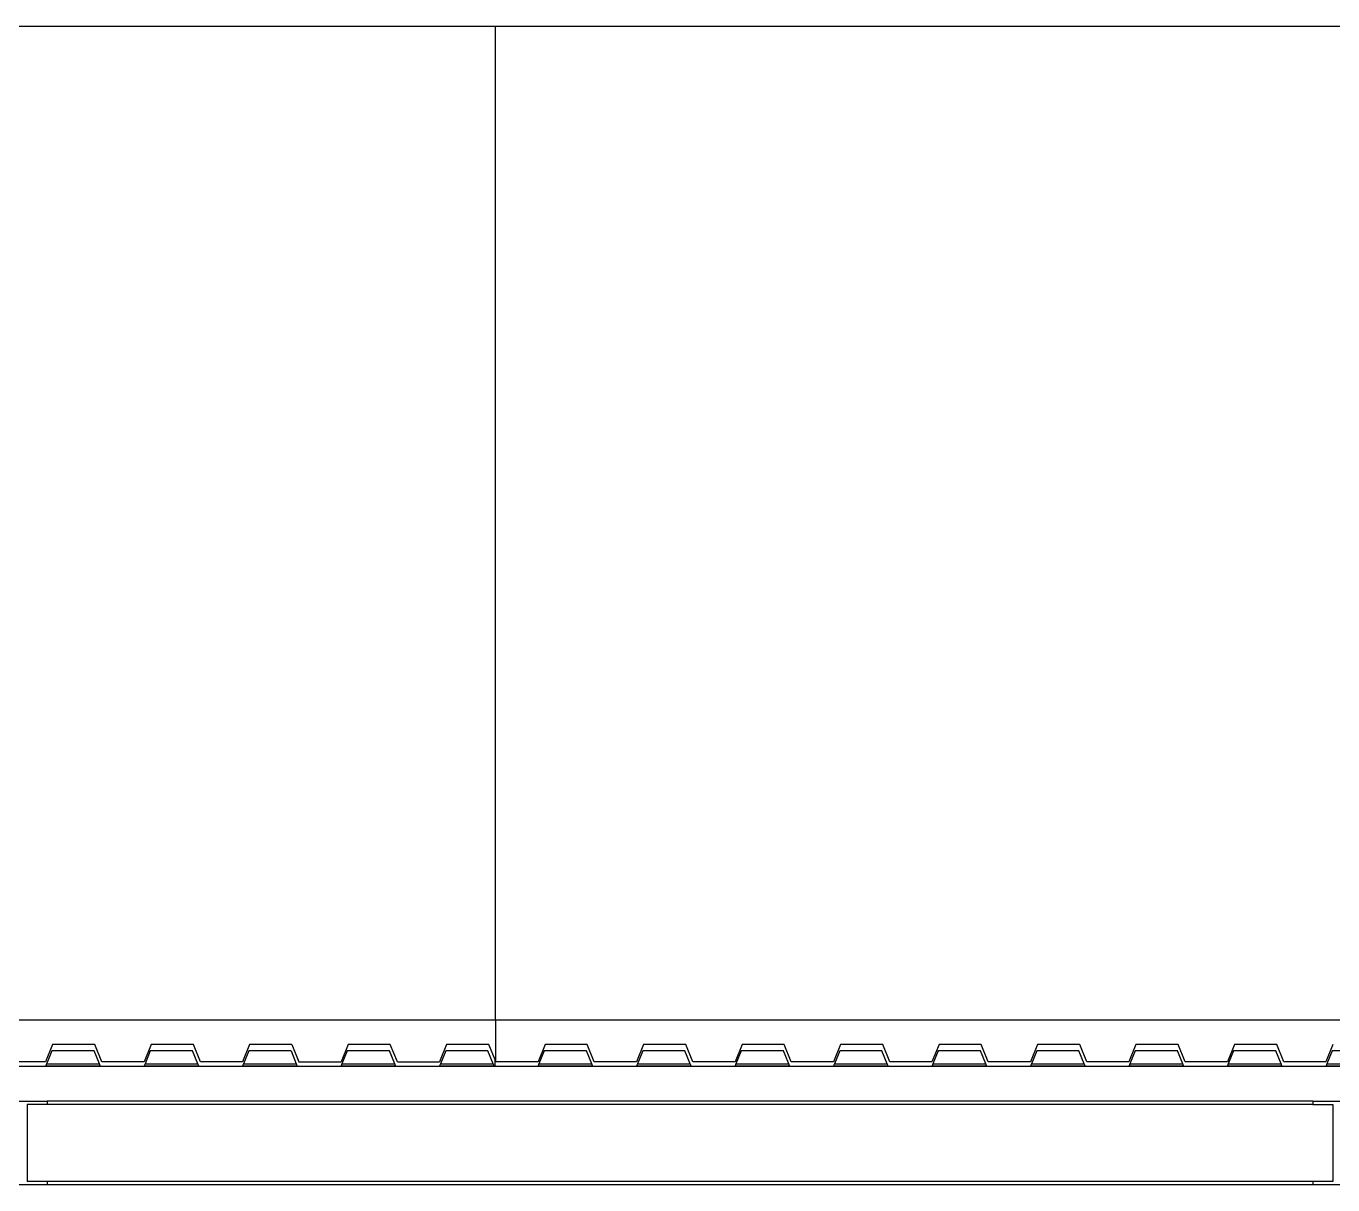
# Model space of a CAD drawing. Extents: x -92 to 92, y -11 to 21.
# Drawn here: x -39.709 to -35.962, y 17.758 to 21.082 of the extents above; entities that cross this region are included whole.
import ezdxf

# ---------------------------------------------------------------- set-up
doc = ezdxf.new("R2010")
doc.units = 0
doc.layers.get('0').update_dxf_attribs({"linetype": 'CONTINUOUS'})

msp = doc.modelspace()

# ---------------------------------------------------------------- linework, layer by layer
for p, q in [((-41.4707, 21.0819), (-38.3641, 21.0819)), ((-38.3641, 21.0819), (-38.3641, 18.231)), ((-38.3641, 21.0819), (-35.2576, 21.0819)), ((-38.3641, 18.231), (-41.4683, 18.231)), ((-38.3618, 18.231), (-38.3641, 18.231)), ((-38.3618, 18.111), (-38.3618, 18.231)), ((-35.2576, 18.231), (-38.3618, 18.231)), ((-39.6326, 18.161), (-39.6528, 18.111)), ((-39.635, 18.1425), (-39.6487, 18.1091)), ((-39.5139, 18.1425), (-39.635, 18.1425)), ((-39.5116, 18.161), (-39.6326, 18.161)), ((-39.4987, 18.1052), (-39.5139, 18.1425)), ((-39.4914, 18.111), (-39.5116, 18.161)), ((-39.3502, 18.161), (-39.3704, 18.111)), ((-39.3526, 18.1425), (-39.3678, 18.1052)), ((-39.2315, 18.1425), (-39.3526, 18.1425)), ((-39.2292, 18.161), (-39.3502, 18.161)), ((-39.2163, 18.1052), (-39.2315, 18.1425)), ((-39.209, 18.111), (-39.2292, 18.161)), ((-39.0678, 18.161), (-39.088, 18.111)), ((-39.0702, 18.1425), (-39.0854, 18.1052)), ((-38.9491, 18.1425), (-39.0702, 18.1425)), ((-38.9468, 18.161), (-39.0678, 18.161)), ((-38.9491, 18.1425), (-38.9339, 18.1052)), ((-38.9468, 18.161), (-38.9266, 18.111)), ((-38.7854, 18.161), (-38.8056, 18.111)), ((-38.7877, 18.1425), (-38.803, 18.1052)), ((-38.6667, 18.1425), (-38.7877, 18.1425)), ((-38.6644, 18.161), (-38.7854, 18.161)), ((-38.6515, 18.1052), (-38.6667, 18.1425)), ((-38.6442, 18.111), (-38.6644, 18.161)), ((-38.503, 18.161), (-38.5232, 18.111)), ((-38.5053, 18.1425), (-38.5206, 18.1052)), ((-38.3843, 18.1425), (-38.5053, 18.1425)), ((-38.3819, 18.161), (-38.503, 18.161)), ((-38.369, 18.1052), (-38.3843, 18.1425)), ((-38.3641, 18.1168), (-38.3819, 18.161)), ((-38.2206, 18.161), (-38.2407, 18.111)), ((-38.2229, 18.1425), (-38.2382, 18.1052)), ((-38.1019, 18.1425), (-38.2229, 18.1425)), ((-38.0995, 18.161), (-38.2206, 18.161)), ((-38.0866, 18.1052), (-38.1019, 18.1425)), ((-38.0794, 18.111), (-38.0995, 18.161)), ((-37.9382, 18.161), (-37.9583, 18.111)), ((-37.9405, 18.1425), (-37.9558, 18.1052)), ((-37.8195, 18.1425), (-37.9405, 18.1425)), ((-37.8171, 18.161), (-37.9382, 18.161)), ((-37.8042, 18.1052), (-37.8195, 18.1425)), ((-37.7969, 18.111), (-37.8171, 18.161)), ((-37.6557, 18.161), (-37.6759, 18.111)), ((-37.6581, 18.1425), (-37.6733, 18.1052)), ((-37.5371, 18.1425), (-37.6581, 18.1425)), ((-37.5347, 18.161), (-37.6557, 18.161)), ((-37.5218, 18.1052), (-37.5371, 18.1425)), ((-37.5145, 18.111), (-37.5347, 18.161)), ((-37.3733, 18.161), (-37.3935, 18.111)), ((-37.3757, 18.1425), (-37.3909, 18.1052)), ((-37.2546, 18.1425), (-37.3757, 18.1425)), ((-37.2523, 18.161), (-37.3733, 18.161)), ((-37.2394, 18.1052), (-37.2546, 18.1425)), ((-37.2321, 18.111), (-37.2523, 18.161)), ((-37.0909, 18.161), (-37.1111, 18.111)), ((-37.0933, 18.1425), (-37.1085, 18.1052)), ((-36.9722, 18.1425), (-37.0933, 18.1425)), ((-36.9699, 18.161), (-37.0909, 18.161)), ((-36.957, 18.1052), (-36.9722, 18.1425)), ((-36.9497, 18.111), (-36.9699, 18.161)), ((-36.8085, 18.161), (-36.8287, 18.111)), ((-36.8108, 18.1425), (-36.8261, 18.1052)), ((-36.6898, 18.1425), (-36.8108, 18.1425)), ((-36.6875, 18.161), (-36.8085, 18.161)), ((-36.6746, 18.1052), (-36.6898, 18.1425)), ((-36.6673, 18.111), (-36.6875, 18.161)), ((-36.5261, 18.161), (-36.5463, 18.111)), ((-36.5284, 18.1425), (-36.5437, 18.1052)), ((-36.4074, 18.1425), (-36.5284, 18.1425)), ((-36.405, 18.161), (-36.5261, 18.161)), ((-36.3921, 18.1052), (-36.4074, 18.1425)), ((-36.3849, 18.111), (-36.405, 18.161)), ((-36.2437, 18.161), (-36.2638, 18.111)), ((-36.246, 18.1425), (-36.2613, 18.1052)), ((-36.125, 18.1425), (-36.246, 18.1425)), ((-36.1226, 18.161), (-36.2437, 18.161)), ((-36.1097, 18.1052), (-36.125, 18.1425)), ((-36.1025, 18.111), (-36.1226, 18.161)), ((-35.9613, 18.161), (-35.9814, 18.111)), ((-35.9636, 18.1425), (-35.9789, 18.1052)), ((-35.8987, 18.1425), (-35.9636, 18.1425)), ((-39.6528, 18.111), (-39.7738, 18.111)), ((-39.6526, 18.0995), (-39.653, 18.0984)), ((-39.6502, 18.1052), (-39.6526, 18.0995)), ((-39.6526, 18.0995), (-39.4963, 18.0995)), ((-39.6487, 18.1091), (-39.6502, 18.1052)), ((-39.6502, 18.1052), (-39.6487, 18.1052)), ((-39.6487, 18.1052), (-39.6487, 18.1091)), ((-39.6487, 18.1052), (-39.4987, 18.1052)), ((-39.4963, 18.0995), (-39.4987, 18.1052)), ((-39.4959, 18.0984), (-39.4963, 18.0995)), ((-39.3704, 18.111), (-39.4914, 18.111)), ((-39.3702, 18.0995), (-39.3706, 18.0984)), ((-39.3678, 18.1052), (-39.3702, 18.0995)), ((-39.3702, 18.0995), (-39.2139, 18.0995)), ((-39.3678, 18.1052), (-39.2163, 18.1052)), ((-39.2139, 18.0995), (-39.2163, 18.1052)), ((-39.2135, 18.0984), (-39.2139, 18.0995)), ((-39.088, 18.111), (-39.209, 18.111)), ((-39.0878, 18.0995), (-39.0882, 18.0984)), ((-39.0854, 18.1052), (-39.0878, 18.0995)), ((-39.0878, 18.0995), (-38.9315, 18.0995)), ((-39.0854, 18.1052), (-38.9339, 18.1052)), ((-38.9339, 18.1052), (-38.9315, 18.0995)), ((-38.9315, 18.0995), (-38.9311, 18.0984)), ((-38.9266, 18.111), (-38.8056, 18.111)), ((-38.8053, 18.0995), (-38.8058, 18.0984)), ((-38.803, 18.1052), (-38.8053, 18.0995)), ((-38.8053, 18.0995), (-38.6491, 18.0995)), ((-38.803, 18.1052), (-38.6515, 18.1052)), ((-38.6491, 18.0995), (-38.6515, 18.1052)), ((-38.6487, 18.0984), (-38.6491, 18.0995)), ((-38.6442, 18.111), (-38.5232, 18.111)), ((-38.5229, 18.0995), (-38.5234, 18.0984)), ((-38.5206, 18.1052), (-38.5229, 18.0995)), ((-38.5229, 18.0995), (-38.3667, 18.0995)), ((-38.5206, 18.1052), (-38.369, 18.1052)), ((-38.3667, 18.0995), (-38.369, 18.1052)), ((-38.3662, 18.0984), (-38.3667, 18.0995)), ((-38.3641, 18.0984), (-38.3641, 18.1168)), ((-38.3618, 18.111), (-38.3641, 18.1168)), ((-38.2407, 18.111), (-38.3618, 18.111)), ((-38.2405, 18.0995), (-38.241, 18.0984)), ((-38.2382, 18.1052), (-38.2405, 18.0995)), ((-38.2405, 18.0995), (-38.0843, 18.0995)), ((-38.2382, 18.1052), (-38.0866, 18.1052)), ((-38.0843, 18.0995), (-38.0866, 18.1052)), ((-38.0838, 18.0984), (-38.0843, 18.0995)), ((-37.9583, 18.111), (-38.0794, 18.111)), ((-37.9581, 18.0995), (-37.9586, 18.0984)), ((-37.9558, 18.1052), (-37.9581, 18.0995)), ((-37.9581, 18.0995), (-37.8019, 18.0995)), ((-37.9558, 18.1052), (-37.8042, 18.1052)), ((-37.8019, 18.0995), (-37.8042, 18.1052)), ((-37.8014, 18.0984), (-37.8019, 18.0995)), ((-37.6759, 18.111), (-37.7969, 18.111)), ((-37.6757, 18.0995), (-37.6761, 18.0984)), ((-37.6733, 18.1052), (-37.6757, 18.0995)), ((-37.6757, 18.0995), (-37.5195, 18.0995)), ((-37.6733, 18.1052), (-37.5218, 18.1052)), ((-37.5195, 18.0995), (-37.5218, 18.1052)), ((-37.519, 18.0984), (-37.5195, 18.0995)), ((-37.3935, 18.111), (-37.5145, 18.111)), ((-37.3933, 18.0995), (-37.3937, 18.0984)), ((-37.3909, 18.1052), (-37.3933, 18.0995)), ((-37.3933, 18.0995), (-37.237, 18.0995)), ((-37.3909, 18.1052), (-37.2394, 18.1052)), ((-37.237, 18.0995), (-37.2394, 18.1052)), ((-37.2366, 18.0984), (-37.237, 18.0995)), ((-37.1111, 18.111), (-37.2321, 18.111)), ((-37.1109, 18.0995), (-37.1113, 18.0984)), ((-37.1085, 18.1052), (-37.1109, 18.0995)), ((-37.1109, 18.0995), (-36.9546, 18.0995)), ((-37.1085, 18.1052), (-36.957, 18.1052)), ((-36.9546, 18.0995), (-36.957, 18.1052)), ((-36.9542, 18.0984), (-36.9546, 18.0995)), ((-36.8287, 18.111), (-36.9497, 18.111)), ((-36.8284, 18.0995), (-36.8289, 18.0984)), ((-36.8261, 18.1052), (-36.8284, 18.0995)), ((-36.8284, 18.0995), (-36.6722, 18.0995)), ((-36.8261, 18.1052), (-36.6746, 18.1052)), ((-36.6722, 18.0995), (-36.6746, 18.1052)), ((-36.6718, 18.0984), (-36.6722, 18.0995)), ((-36.5463, 18.111), (-36.6673, 18.111)), ((-36.546, 18.0995), (-36.5465, 18.0984)), ((-36.5437, 18.1052), (-36.546, 18.0995)), ((-36.546, 18.0995), (-36.3898, 18.0995)), ((-36.5437, 18.1052), (-36.3921, 18.1052)), ((-36.3898, 18.0995), (-36.3921, 18.1052)), ((-36.3893, 18.0984), (-36.3898, 18.0995)), ((-36.2638, 18.111), (-36.3849, 18.111)), ((-36.2636, 18.0995), (-36.2641, 18.0984)), ((-36.2613, 18.1052), (-36.2636, 18.0995)), ((-36.2636, 18.0995), (-36.1074, 18.0995)), ((-36.2613, 18.1052), (-36.1097, 18.1052)), ((-36.1074, 18.0995), (-36.1097, 18.1052)), ((-36.1069, 18.0984), (-36.1074, 18.0995)), ((-35.9814, 18.111), (-36.1025, 18.111)), ((-35.9812, 18.0995), (-35.9817, 18.0984)), ((-35.9789, 18.1052), (-35.9812, 18.0995)), ((-35.9812, 18.0995), (-35.825, 18.0995)), ((-35.9789, 18.1052), (-35.8987, 18.1052)), ((-39.7783, 18.0984), (-39.653, 18.0984)), ((-39.653, 18.0984), (-39.4959, 18.0984)), ((-39.4959, 18.0984), (-39.3706, 18.0984)), ((-39.3706, 18.0984), (-39.2135, 18.0984)), ((-39.2135, 18.0984), (-39.0882, 18.0984)), ((-39.0882, 18.0984), (-38.9311, 18.0984)), ((-38.9311, 18.0984), (-38.8058, 18.0984)), ((-38.8058, 18.0984), (-38.6487, 18.0984)), ((-38.6487, 18.0984), (-38.5234, 18.0984)), ((-38.5234, 18.0984), (-38.3662, 18.0984)), ((-38.3662, 18.0984), (-38.3641, 18.0984)), ((-38.3641, 18.0984), (-38.241, 18.0984)), ((-38.241, 18.0984), (-38.0838, 18.0984)), ((-38.0838, 18.0984), (-37.9586, 18.0984)), ((-37.9586, 18.0984), (-37.8014, 18.0984)), ((-37.8014, 18.0984), (-37.6761, 18.0984)), ((-37.6761, 18.0984), (-37.519, 18.0984)), ((-37.519, 18.0984), (-37.3937, 18.0984)), ((-37.3937, 18.0984), (-37.2366, 18.0984)), ((-37.2366, 18.0984), (-37.1113, 18.0984)), ((-37.1113, 18.0984), (-36.9542, 18.0984)), ((-36.9542, 18.0984), (-36.8289, 18.0984)), ((-36.8289, 18.0984), (-36.6718, 18.0984)), ((-36.6718, 18.0984), (-36.5465, 18.0984)), ((-36.5465, 18.0984), (-36.3893, 18.0984)), ((-36.3893, 18.0984), (-36.2641, 18.0984)), ((-36.2641, 18.0984), (-36.1069, 18.0984)), ((-36.1069, 18.0984), (-35.9817, 18.0984)), ((-35.9817, 18.0984), (-35.8245, 18.0984)), ((-39.7687, 17.9984), (-39.6487, 17.9984)), ((-39.6487, 17.9886), (-39.7056, 17.9886)), ((-39.7056, 17.9886), (-39.7056, 17.7682)), ((-39.6487, 17.9984), (-39.6487, 17.9886)), ((-36.0187, 17.9984), (-39.6487, 17.9984)), ((-36.0187, 17.9886), (-39.6487, 17.9886)), ((-36.0187, 17.9984), (-36.0187, 17.9886)), ((-36.0187, 17.9984), (-35.8987, 17.9984)), ((-36.0187, 17.9886), (-35.9618, 17.9886)), ((-35.9618, 17.9886), (-35.9618, 17.7682)), ((-39.6487, 17.7682), (-39.7056, 17.7682)), ((-39.6487, 17.7682), (-39.6487, 17.7584)), ((-36.0187, 17.7682), (-39.6487, 17.7682)), ((-35.9618, 17.7682), (-36.0187, 17.7682)), ((-36.0187, 17.7682), (-36.0187, 17.7584)), ((-39.6487, 17.7584), (-39.7687, 17.7584)), ((-36.0187, 17.7584), (-39.6487, 17.7584)), ((-35.8987, 17.7584), (-36.0187, 17.7584))]:
    msp.add_line(p, q)

doc.saveas('drawing.dxf')
